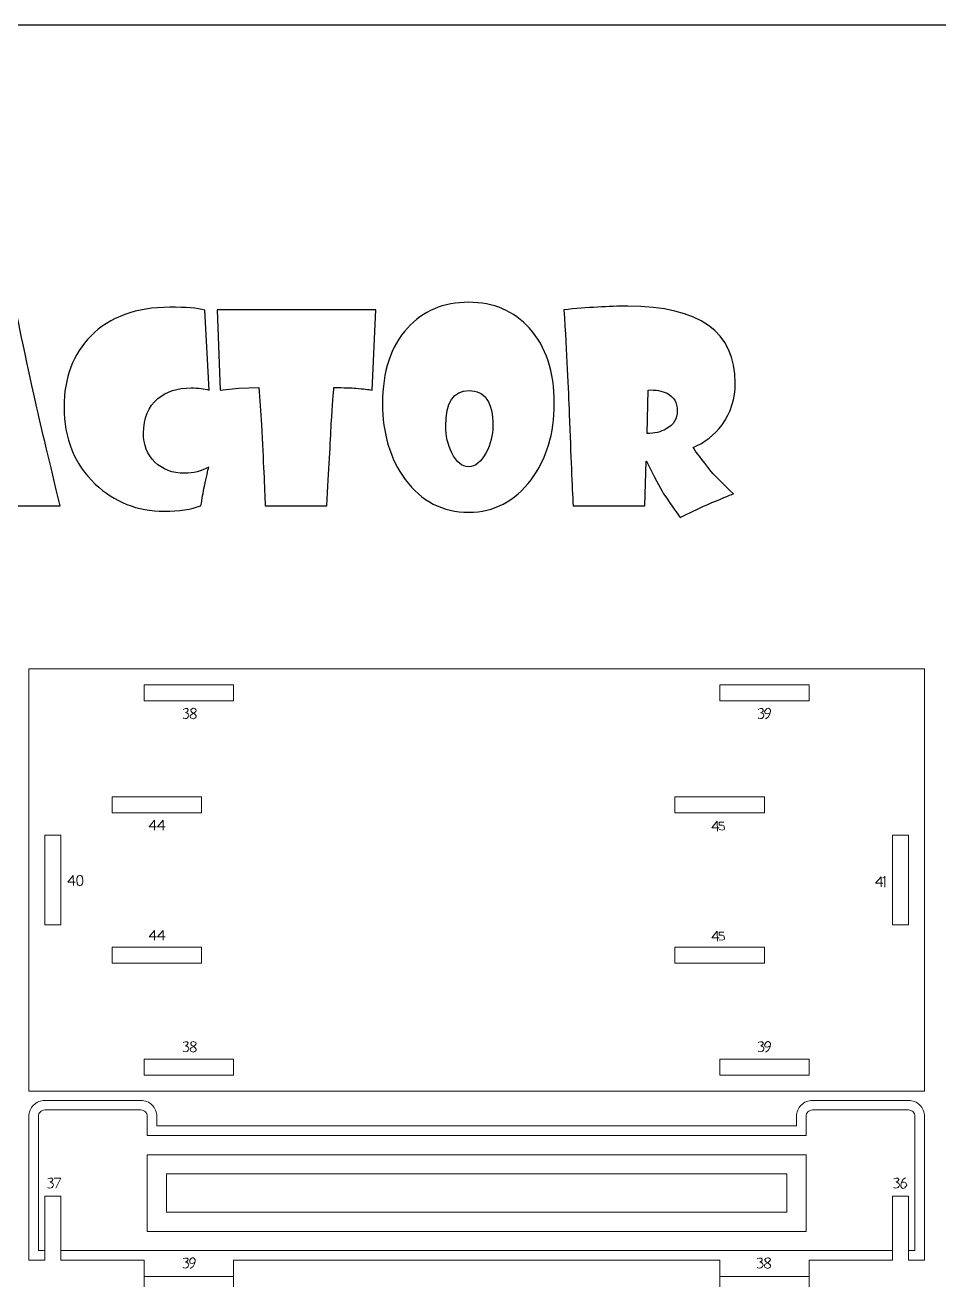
# Model space of a CAD drawing. Header units: centimetres. Extents: x -25 to 25, y -32.5 to 32.5.
# Drawn here: x -2.32 to 15, y 8.72 to 32.5 of the extents above; entities that cross this region are included whole.
import ezdxf

# ---------------------------------------------------------------- set-up
doc = ezdxf.new("R2010")
doc.units = ezdxf.units.CM
doc.header["$MEASUREMENT"] = 0
doc.layers.add('Capa 1', color=7, linetype='Continuous')

msp = doc.modelspace()

# ---------------------------------------------------------------- linework, layer by layer
at = {"layer": 'Capa 1', "color": 254}
msp.add_lwpolyline([(-25, -32.5), (25, -32.5), (25, 32.5), (-25, 32.5), (-25, -32.5)], close=True, dxfattribs=at)
at = {"layer": 'Capa 1', "color": 250}
for points, knots in [([(1.16816, 25.58272), (1.07992, 25.60993), (0.96611, 25.62395), (0.82756, 25.62395), (0.82756, 25.62395), (0.56944, 25.62395), (0.35997, 25.55633), (0.19916, 25.42108), (0.19916, 25.42108), (0.01691, 25.27016), (-0.07381, 25.05162), (-0.07381, 24.76628), (-0.07381, 24.76628), (-0.07381, 24.54445), (-0.00206, 24.36219), (0.14226, 24.21952), (0.14226, 24.21952), (0.28657, 24.07685), (0.47543, 24.00593), (0.70881, 24.00593), (0.70881, 24.00593), (0.8688, 24.00593), (1.01971, 24.04552), (1.16321, 24.12468), (1.16321, 24.12468), (1.14671, 24.05789), (1.1195, 23.93666), (1.08074, 23.75935), (1.08074, 23.75935), (1.05765, 23.64225), (1.03621, 23.51937), (1.01477, 23.39237), (1.01477, 23.39237), (0.83416, 23.3231), (0.60325, 23.28846), (0.32121, 23.28846), (0.32121, 23.28846), (-0.18926, 23.28846), (-0.62634, 23.45999), (-0.98838, 23.80306), (-0.98838, 23.80306), (-1.38175, 24.17664), (-1.57802, 24.6632), (-1.57802, 25.26274), (-1.57802, 25.26274), (-1.57802, 25.81692), (-1.40896, 26.26472), (-1.07085, 26.60697), (-1.07085, 26.60697), (-0.70964, 26.97065), (-0.21153, 27.1529), (0.4243, 27.1529), (0.4243, 27.1529), (0.73025, 27.1529), (0.95209, 27.13558), (1.08899, 27.10012), (1.08899, 27.10012), (1.08899, 27.10012), (1.16816, 25.58272), (1.16816, 25.58272)], [0, 0, 0, 0, 0.0625, 0.0625, 0.0625, 0.0625, 0.125, 0.125, 0.125, 0.125, 0.1875, 0.1875, 0.1875, 0.1875, 0.25, 0.25, 0.25, 0.25, 0.3125, 0.3125, 0.3125, 0.3125, 0.375, 0.375, 0.375, 0.375, 0.4375, 0.4375, 0.4375, 0.4375, 0.5, 0.5, 0.5, 0.5, 0.5625, 0.5625, 0.5625, 0.5625, 0.625, 0.625, 0.625, 0.625, 0.6875, 0.6875, 0.6875, 0.6875, 0.75, 0.75, 0.75, 0.75, 0.8125, 0.8125, 0.8125, 0.8125, 0.875, 0.875, 0.875, 0.875, 1, 1, 1, 1]), ([(7.71033, 25.32789), (7.71033, 24.75886), (7.56353, 24.27807), (7.27077, 23.8847), (7.27077, 23.8847), (6.96234, 23.47401), (6.56897, 23.26867), (6.08818, 23.26867), (6.08818, 23.26867), (5.59338, 23.26867), (5.19341, 23.47566), (4.88745, 23.88965), (4.88745, 23.88965), (4.59882, 24.27972), (4.4545, 24.75886), (4.4545, 25.32789), (4.4545, 25.32789), (4.4545, 25.93568), (4.61201, 26.41234), (4.92621, 26.75871), (4.92621, 26.75871), (5.22227, 27.08445), (5.60987, 27.24692), (6.08818, 27.24692), (6.08818, 27.24692), (6.55908, 27.24692), (6.94255, 27.08363), (7.23944, 26.75623), (7.23944, 26.75623), (7.55364, 26.40822), (7.71033, 25.93238), (7.71033, 25.32789)], [0, 0, 0, 0, 0.11111111, 0.11111111, 0.11111111, 0.11111111, 0.22222222, 0.22222222, 0.22222222, 0.22222222, 0.33333333, 0.33333333, 0.33333333, 0.33333333, 0.44444444, 0.44444444, 0.44444444, 0.44444444, 0.55555556, 0.55555556, 0.55555556, 0.55555556, 0.66666667, 0.66666667, 0.66666667, 0.66666667, 0.77777778, 0.77777778, 0.77777778, 0.77777778, 1, 1, 1, 1]), ([(11.13852, 25.71384), (11.13852, 25.41778), (11.05522, 25.15553), (10.88946, 24.9271), (10.88946, 24.9271), (10.74267, 24.72752), (10.55877, 24.58403), (10.33775, 24.49744), (10.33775, 24.49744), (10.38476, 24.42487), (10.50021, 24.2723), (10.68329, 24.04057), (10.68329, 24.04057), (10.77566, 23.93336), (10.91585, 23.79234), (11.10388, 23.61751), (11.10388, 23.61751), (11.02883, 23.59029), (10.86225, 23.52102), (10.60495, 23.41051), (10.60495, 23.41051), (10.42517, 23.32887), (10.25611, 23.24805), (10.09695, 23.16971), (10.09695, 23.16971), (10.04994, 23.22743), (9.94438, 23.37753), (9.78109, 23.61916), (9.78109, 23.61916), (9.70687, 23.74203), (9.59802, 23.9482), (9.4537, 24.23849), (9.4537, 24.23849), (9.4537, 24.23849), (9.44957, 24.23849), (9.44957, 24.23849), (9.44957, 24.23849), (9.44957, 24.23849), (9.42648, 23.39237), (9.42648, 23.39237), (9.42648, 23.39237), (9.42648, 23.39237), (8.06576, 23.39237), (8.06576, 23.39237), (8.06576, 23.39237), (8.04845, 23.74368), (8.02371, 24.32261), (7.99154, 25.12914), (7.99154, 25.12914), (7.9767, 25.60498), (7.94371, 26.26308), (7.89258, 27.10342), (7.89258, 27.10342), (8.33543, 27.1496), (8.74035, 27.1727), (9.10568, 27.1727), (9.10568, 27.1727), (10.46063, 27.1727), (11.13852, 26.68614), (11.13852, 25.71384)], [0, 0, 0, 0, 0.0625, 0.0625, 0.0625, 0.0625, 0.125, 0.125, 0.125, 0.125, 0.1875, 0.1875, 0.1875, 0.1875, 0.25, 0.25, 0.25, 0.25, 0.3125, 0.3125, 0.3125, 0.3125, 0.375, 0.375, 0.375, 0.375, 0.4375, 0.4375, 0.4375, 0.4375, 0.5, 0.5, 0.5, 0.5, 0.5625, 0.5625, 0.5625, 0.5625, 0.625, 0.625, 0.625, 0.625, 0.6875, 0.6875, 0.6875, 0.6875, 0.75, 0.75, 0.75, 0.75, 0.8125, 0.8125, 0.8125, 0.8125, 0.875, 0.875, 0.875, 0.875, 1, 1, 1, 1]), ([(-1.65307, 23.39237), (-1.65307, 23.39237), (-2.97833, 23.39237), (-2.97833, 23.39237), (-2.97833, 23.39237), (-2.97833, 23.39237), (-3.07976, 23.7041), (-3.07976, 23.7041), (-3.07976, 23.7041), (-3.11605, 23.69008), (-3.20594, 23.64225), (-3.35108, 23.5606), (-3.35108, 23.5606), (-3.44345, 23.50123), (-3.54653, 23.42123), (-3.65951, 23.32227), (-3.65951, 23.32227), (-3.65951, 23.32227), (-3.79641, 23.61503), (-3.79641, 23.61503), (-3.79641, 23.61503), (-3.82362, 23.67359), (-3.86321, 23.7544), (-3.91434, 23.85914), (-3.91434, 23.85914), (-3.91434, 23.85914), (-4.04134, 23.39237), (-4.04134, 23.39237), (-4.04134, 23.39237), (-4.04134, 23.39237), (-4.74561, 23.39237), (-4.74561, 23.39237), (-4.74561, 23.39237), (-4.64253, 23.78986), (-4.48337, 24.44631), (-4.26813, 25.36088), (-4.26813, 25.36088), (-4.13618, 25.97361), (-4.02567, 26.55419), (-3.93743, 27.10342), (-3.93743, 27.10342), (-3.93743, 27.10342), (-2.486, 27.10342), (-2.486, 27.10342), (-2.486, 27.10342), (-2.44064, 26.85025), (-2.31694, 26.26143), (-2.11489, 25.33696), (-2.11489, 25.33696), (-2.00356, 24.8537), (-1.84934, 24.2055), (-1.65307, 23.39237)], [0, 0, 0, 0, 0.07142857, 0.07142857, 0.07142857, 0.07142857, 0.14285714, 0.14285714, 0.14285714, 0.14285714, 0.21428571, 0.21428571, 0.21428571, 0.21428571, 0.28571429, 0.28571429, 0.28571429, 0.28571429, 0.35714286, 0.35714286, 0.35714286, 0.35714286, 0.42857143, 0.42857143, 0.42857143, 0.42857143, 0.5, 0.5, 0.5, 0.5, 0.57142857, 0.57142857, 0.57142857, 0.57142857, 0.64285714, 0.64285714, 0.64285714, 0.64285714, 0.71428571, 0.71428571, 0.71428571, 0.71428571, 0.78571429, 0.78571429, 0.78571429, 0.78571429, 0.85714286, 0.85714286, 0.85714286, 0.85714286, 1, 1, 1, 1]), ([(4.32585, 27.10342), (4.32585, 27.10342), (4.25658, 25.58437), (4.25658, 25.58437), (4.25658, 25.58437), (4.19308, 25.59344), (4.09164, 25.60581), (3.95227, 25.61983), (3.95227, 25.61983), (3.86651, 25.62477), (3.72713, 25.6289), (3.53416, 25.63385), (3.53416, 25.63385), (3.52509, 25.53901), (3.50859, 25.30975), (3.48468, 24.94524), (3.48468, 24.94524), (3.46736, 24.5931), (3.43932, 24.0752), (3.40056, 23.39237), (3.40056, 23.39237), (3.40056, 23.39237), (2.23282, 23.39237), (2.23282, 23.39237), (2.23282, 23.39237), (2.22045, 23.71729), (2.19736, 24.22859), (2.16272, 24.92627), (2.16272, 24.92627), (2.14705, 25.1679), (2.13138, 25.40376), (2.11406, 25.63385), (2.11406, 25.63385), (2.11406, 25.63385), (1.72976, 25.61983), (1.72976, 25.61983), (1.72976, 25.61983), (1.72976, 25.61983), (1.38175, 25.58437), (1.38175, 25.58437), (1.38175, 25.58437), (1.38175, 25.58437), (1.32237, 27.10342), (1.32237, 27.10342), (1.32237, 27.10342), (1.32237, 27.10342), (4.32585, 27.10342), (4.32585, 27.10342)], [0, 0, 0, 0, 0.07692308, 0.07692308, 0.07692308, 0.07692308, 0.15384615, 0.15384615, 0.15384615, 0.15384615, 0.23076923, 0.23076923, 0.23076923, 0.23076923, 0.30769231, 0.30769231, 0.30769231, 0.30769231, 0.38461538, 0.38461538, 0.38461538, 0.38461538, 0.46153846, 0.46153846, 0.46153846, 0.46153846, 0.53846154, 0.53846154, 0.53846154, 0.53846154, 0.61538462, 0.61538462, 0.61538462, 0.61538462, 0.69230769, 0.69230769, 0.69230769, 0.69230769, 0.76923077, 0.76923077, 0.76923077, 0.76923077, 0.84615385, 0.84615385, 0.84615385, 0.84615385, 1, 1, 1, 1]), ([(6.54753, 24.90318), (6.54753, 25.35098), (6.39661, 25.57447), (6.09396, 25.57447), (6.09396, 25.57447), (5.79955, 25.57447), (5.65193, 25.34933), (5.65193, 24.89823), (5.65193, 24.89823), (5.65193, 24.71763), (5.69069, 24.54939), (5.76821, 24.3927), (5.76821, 24.3927), (5.8548, 24.21705), (5.96201, 24.12963), (6.08901, 24.12963), (6.08901, 24.12963), (6.21271, 24.12963), (6.32239, 24.2187), (6.41723, 24.39765), (6.41723, 24.39765), (6.50382, 24.56011), (6.54753, 24.72917), (6.54753, 24.90318)], [0, 0, 0, 0, 0.14285714, 0.14285714, 0.14285714, 0.14285714, 0.28571429, 0.28571429, 0.28571429, 0.28571429, 0.42857143, 0.42857143, 0.42857143, 0.42857143, 0.57142857, 0.57142857, 0.57142857, 0.57142857, 0.71428571, 0.71428571, 0.71428571, 0.71428571, 1, 1, 1, 1]), ([(10.04004, 25.19264), (10.04004, 25.34603), (9.97489, 25.45572), (9.84542, 25.52169), (9.84542, 25.52169), (9.74976, 25.56952), (9.63018, 25.59096), (9.48586, 25.58437), (9.48586, 25.58437), (9.48586, 25.58437), (9.47184, 24.75804), (9.47184, 24.75804), (9.47184, 24.75804), (9.60626, 24.75804), (9.72584, 24.78773), (9.8314, 24.8471), (9.8314, 24.8471), (9.97077, 24.92462), (10.04004, 25.04008), (10.04004, 25.19264)], [0, 0, 0, 0, 0.16666667, 0.16666667, 0.16666667, 0.16666667, 0.33333333, 0.33333333, 0.33333333, 0.33333333, 0.5, 0.5, 0.5, 0.5, 0.66666667, 0.66666667, 0.66666667, 0.66666667, 1, 1, 1, 1])]:
    msp.add_open_spline(points, degree=3, knots=knots, dxfattribs=at)
at = {"layer": 'Capa 1', "color": 18, "lineweight": 9}
for points, knots in [([(14.72278, 12.29912), (14.72278, 12.29912), (-2.24433, 12.29912), (-2.24433, 12.29912), (-2.24433, 12.29912), (-2.24433, 12.29912), (-2.24433, 20.29793), (-2.24433, 20.29793), (-2.24433, 20.29793), (-2.24433, 20.29793), (14.72278, 20.29793), (14.72278, 20.29793), (14.72278, 20.29793), (14.72278, 20.29793), (14.72278, 12.29912), (14.72278, 12.29912)], [0, 0, 0, 0, 0.2, 0.2, 0.2, 0.2, 0.4, 0.4, 0.4, 0.4, 0.6, 0.6, 0.6, 0.6, 1, 1, 1, 1]), ([(-0.06284, 19.99493), (-0.06284, 19.99493), (1.63384, 19.99493), (1.63384, 19.99493), (1.63384, 19.99493), (1.63384, 19.99493), (1.63384, 19.69193), (1.63384, 19.69193), (1.63384, 19.69193), (1.63384, 19.69193), (-0.06284, 19.69193), (-0.06284, 19.69193), (-0.06284, 19.69193), (-0.06284, 19.69193), (-0.06284, 19.99493), (-0.06284, 19.99493)], [0, 0, 0, 0, 0.2, 0.2, 0.2, 0.2, 0.4, 0.4, 0.4, 0.4, 0.6, 0.6, 0.6, 0.6, 1, 1, 1, 1]), ([(10.84457, 19.99493), (10.84457, 19.99493), (12.54129, 19.99493), (12.54129, 19.99493), (12.54129, 19.99493), (12.54129, 19.99493), (12.54129, 19.69193), (12.54129, 19.69193), (12.54129, 19.69193), (12.54129, 19.69193), (10.84457, 19.69193), (10.84457, 19.69193), (10.84457, 19.69193), (10.84457, 19.69193), (10.84457, 19.99493), (10.84457, 19.99493)], [0, 0, 0, 0, 0.2, 0.2, 0.2, 0.2, 0.4, 0.4, 0.4, 0.4, 0.6, 0.6, 0.6, 0.6, 1, 1, 1, 1]), ([(-0.66885, 17.87392), (-0.66885, 17.87392), (1.02788, 17.87392), (1.02788, 17.87392), (1.02788, 17.87392), (1.02788, 17.87392), (1.02788, 17.57096), (1.02788, 17.57096), (1.02788, 17.57096), (1.02788, 17.57096), (-0.66885, 17.57096), (-0.66885, 17.57096), (-0.66885, 17.57096), (-0.66885, 17.57096), (-0.66885, 17.87392), (-0.66885, 17.87392)], [0, 0, 0, 0, 0.2, 0.2, 0.2, 0.2, 0.4, 0.4, 0.4, 0.4, 0.6, 0.6, 0.6, 0.6, 1, 1, 1, 1]), ([(9.99621, 17.87392), (9.99621, 17.87392), (11.69293, 17.87392), (11.69293, 17.87392), (11.69293, 17.87392), (11.69293, 17.87392), (11.69293, 17.57096), (11.69293, 17.57096), (11.69293, 17.57096), (11.69293, 17.57096), (9.99621, 17.57096), (9.99621, 17.57096), (9.99621, 17.57096), (9.99621, 17.57096), (9.99621, 17.87392), (9.99621, 17.87392)], [0, 0, 0, 0, 0.2, 0.2, 0.2, 0.2, 0.4, 0.4, 0.4, 0.4, 0.6, 0.6, 0.6, 0.6, 1, 1, 1, 1]), ([(-1.94137, 17.14688), (-1.94137, 17.14688), (-1.94137, 15.45016), (-1.94137, 15.45016), (-1.94137, 15.45016), (-1.94137, 15.45016), (-1.63837, 15.45016), (-1.63837, 15.45016), (-1.63837, 15.45016), (-1.63837, 15.45016), (-1.63837, 17.14688), (-1.63837, 17.14688), (-1.63837, 17.14688), (-1.63837, 17.14688), (-1.94137, 17.14688), (-1.94137, 17.14688)], [0, 0, 0, 0, 0.2, 0.2, 0.2, 0.2, 0.4, 0.4, 0.4, 0.4, 0.6, 0.6, 0.6, 0.6, 1, 1, 1, 1]), ([(14.41977, 17.14688), (14.41977, 17.14688), (14.41977, 15.45016), (14.41977, 15.45016), (14.41977, 15.45016), (14.41977, 15.45016), (14.11677, 15.45016), (14.11677, 15.45016), (14.11677, 15.45016), (14.11677, 15.45016), (14.11677, 17.14688), (14.11677, 17.14688), (14.11677, 17.14688), (14.11677, 17.14688), (14.41977, 17.14688), (14.41977, 17.14688)], [0, 0, 0, 0, 0.2, 0.2, 0.2, 0.2, 0.4, 0.4, 0.4, 0.4, 0.6, 0.6, 0.6, 0.6, 1, 1, 1, 1]), ([(-0.66885, 15.02674), (-0.66885, 15.02674), (1.02788, 15.02674), (1.02788, 15.02674), (1.02788, 15.02674), (1.02788, 15.02674), (1.02788, 14.72378), (1.02788, 14.72378), (1.02788, 14.72378), (1.02788, 14.72378), (-0.66885, 14.72378), (-0.66885, 14.72378), (-0.66885, 14.72378), (-0.66885, 14.72378), (-0.66885, 15.02674), (-0.66885, 15.02674)], [0, 0, 0, 0, 0.2, 0.2, 0.2, 0.2, 0.4, 0.4, 0.4, 0.4, 0.6, 0.6, 0.6, 0.6, 1, 1, 1, 1]), ([(9.99621, 15.02674), (9.99621, 15.02674), (11.69293, 15.02674), (11.69293, 15.02674), (11.69293, 15.02674), (11.69293, 15.02674), (11.69293, 14.72378), (11.69293, 14.72378), (11.69293, 14.72378), (11.69293, 14.72378), (9.99621, 14.72378), (9.99621, 14.72378), (9.99621, 14.72378), (9.99621, 14.72378), (9.99621, 15.02674), (9.99621, 15.02674)], [0, 0, 0, 0, 0.2, 0.2, 0.2, 0.2, 0.4, 0.4, 0.4, 0.4, 0.6, 0.6, 0.6, 0.6, 1, 1, 1, 1]), ([(1.63384, 12.60212), (1.63384, 12.60212), (-0.06284, 12.60212), (-0.06284, 12.60212), (-0.06284, 12.60212), (-0.06284, 12.60212), (-0.06284, 12.90512), (-0.06284, 12.90512), (-0.06284, 12.90512), (-0.06284, 12.90512), (1.63384, 12.90512), (1.63384, 12.90512), (1.63384, 12.90512), (1.63384, 12.90512), (1.63384, 12.60212), (1.63384, 12.60212)], [0, 0, 0, 0, 0.2, 0.2, 0.2, 0.2, 0.4, 0.4, 0.4, 0.4, 0.6, 0.6, 0.6, 0.6, 1, 1, 1, 1]), ([(12.54129, 12.90512), (12.54129, 12.90512), (10.84457, 12.90512), (10.84457, 12.90512), (10.84457, 12.90512), (10.84457, 12.90512), (10.84457, 12.60212), (10.84457, 12.60212), (10.84457, 12.60212), (10.84457, 12.60212), (12.54129, 12.60212), (12.54129, 12.60212), (12.54129, 12.60212), (12.54129, 12.60212), (12.54129, 12.90512), (12.54129, 12.90512)], [0, 0, 0, 0, 0.2, 0.2, 0.2, 0.2, 0.4, 0.4, 0.4, 0.4, 0.6, 0.6, 0.6, 0.6, 1, 1, 1, 1]), ([(-0.06284, 8.7859), (-0.06284, 8.7859), (-0.06284, 9.09195), (-0.06284, 9.09195), (-0.06284, 9.09195), (-0.06284, 9.09195), (-1.63837, 9.09195), (-1.63837, 9.09195), (-1.63837, 9.09195), (-1.63837, 9.09195), (-1.63837, 10.30387), (-1.63837, 10.30387), (-1.63837, 10.30387), (-1.63837, 10.30387), (-1.94137, 10.30387), (-1.94137, 10.30387), (-1.94137, 10.30387), (-1.94137, 10.30387), (-1.94137, 9.09195), (-1.94137, 9.09195), (-1.94137, 9.09195), (-1.94137, 9.09195), (-2.24433, 9.09195), (-2.24433, 9.09195), (-2.24433, 9.09195), (-2.24433, 9.09195), (-2.24433, 11.8188), (-2.24433, 11.8188), (-2.24433, 11.8188), (-2.24441, 11.89909), (-2.21254, 11.97615), (-2.1558, 12.03298), (-2.1558, 12.03298), (-2.09906, 12.0898), (-2.02166, 12.12171), (-1.94137, 12.1218), (-1.94137, 12.1218), (-1.94137, 12.1218), (-0.12344, 12.1218), (-0.12344, 12.1218), (-0.12344, 12.1218), (-0.04315, 12.12184), (0.03387, 12.08997), (0.09069, 12.03323), (0.09069, 12.03323), (0.14752, 11.97649), (0.17947, 11.89909), (0.17952, 11.8188), (0.17952, 11.8188), (0.17952, 11.8188), (0.17952, 11.637), (0.17952, 11.637), (0.17952, 11.637), (0.17952, 11.637), (12.29889, 11.637), (12.29889, 11.637), (12.29889, 11.637), (12.29889, 11.637), (12.29889, 11.8188), (12.29889, 11.8188), (12.29889, 11.8188), (12.29885, 11.89909), (12.33068, 11.97615), (12.38746, 12.03298), (12.38746, 12.03298), (12.4442, 12.0898), (12.52156, 12.12171), (12.60185, 12.1218), (12.60185, 12.1218), (12.60185, 12.1218), (14.41977, 12.1218), (14.41977, 12.1218), (14.41977, 12.1218), (14.50007, 12.12184), (14.57713, 12.08997), (14.63395, 12.03323), (14.63395, 12.03323), (14.69078, 11.97649), (14.72269, 11.89909), (14.72278, 11.8188), (14.72278, 11.8188), (14.72278, 11.8188), (14.72278, 9.09195), (14.72278, 9.09195), (14.72278, 9.09195), (14.72278, 9.09195), (14.41977, 9.09195), (14.41977, 9.09195), (14.41977, 9.09195), (14.41977, 9.09195), (14.41977, 10.30387), (14.41977, 10.30387), (14.41977, 10.30387), (14.41977, 10.30387), (14.11677, 10.30387), (14.11677, 10.30387), (14.11677, 10.30387), (14.11677, 10.30387), (14.11677, 9.09195), (14.11677, 9.09195), (14.11677, 9.09195), (14.11677, 9.09195), (12.54129, 9.09195), (12.54129, 9.09195), (12.54129, 9.09195), (12.54129, 9.09195), (12.54129, 8.7859), (12.54129, 8.7859)], [0, 0, 0, 0, 0.03571429, 0.03571429, 0.03571429, 0.03571429, 0.07142857, 0.07142857, 0.07142857, 0.07142857, 0.10714286, 0.10714286, 0.10714286, 0.10714286, 0.14285714, 0.14285714, 0.14285714, 0.14285714, 0.17857143, 0.17857143, 0.17857143, 0.17857143, 0.21428571, 0.21428571, 0.21428571, 0.21428571, 0.25, 0.25, 0.25, 0.25, 0.28571429, 0.28571429, 0.28571429, 0.28571429, 0.32142857, 0.32142857, 0.32142857, 0.32142857, 0.35714286, 0.35714286, 0.35714286, 0.35714286, 0.39285714, 0.39285714, 0.39285714, 0.39285714, 0.42857143, 0.42857143, 0.42857143, 0.42857143, 0.46428571, 0.46428571, 0.46428571, 0.46428571, 0.5, 0.5, 0.5, 0.5, 0.53571429, 0.53571429, 0.53571429, 0.53571429, 0.57142857, 0.57142857, 0.57142857, 0.57142857, 0.60714286, 0.60714286, 0.60714286, 0.60714286, 0.64285714, 0.64285714, 0.64285714, 0.64285714, 0.67857143, 0.67857143, 0.67857143, 0.67857143, 0.71428571, 0.71428571, 0.71428571, 0.71428571, 0.75, 0.75, 0.75, 0.75, 0.78571429, 0.78571429, 0.78571429, 0.78571429, 0.82142857, 0.82142857, 0.82142857, 0.82142857, 0.85714286, 0.85714286, 0.85714286, 0.85714286, 0.89285714, 0.89285714, 0.89285714, 0.89285714, 0.92857143, 0.92857143, 0.92857143, 0.92857143, 1, 1, 1, 1]), ([(10.84457, 8.7859), (10.84457, 8.7859), (10.84457, 9.09195), (10.84457, 9.09195), (10.84457, 9.09195), (10.84457, 9.09195), (1.63384, 9.09195), (1.63384, 9.09195), (1.63384, 9.09195), (1.63384, 9.09195), (1.63384, 8.7859), (1.63384, 8.7859)], [0, 0, 0, 0, 0.25, 0.25, 0.25, 0.25, 0.5, 0.5, 0.5, 0.5, 1, 1, 1, 1]), ([(10.84457, 8.47988), (10.84457, 8.47988), (10.84457, 8.7859), (10.84457, 8.7859), (10.84457, 8.7859), (10.84457, 8.7859), (12.54125, 8.7859), (12.54125, 8.7859), (12.54125, 8.7859), (12.54125, 8.7859), (12.54125, 8.47988), (12.54125, 8.47988), (12.54125, 8.47988), (12.54125, 8.47988), (14.11678, 8.47988), (14.11678, 8.47988), (14.11678, 8.47988), (14.11678, 8.47988), (14.11678, 7.26792), (14.11678, 7.26792), (14.11678, 7.26792), (14.11678, 7.26792), (14.41978, 7.26792), (14.41978, 7.26792), (14.41978, 7.26792), (14.41978, 7.26792), (14.41978, 8.47988), (14.41978, 8.47988), (14.41978, 8.47988), (14.41978, 8.47988), (14.72274, 8.47988), (14.72274, 8.47988), (14.72274, 8.47988), (14.72274, 8.47988), (14.72274, 5.753), (14.72274, 5.753), (14.72274, 5.753), (14.72282, 5.67271), (14.69095, 5.59568), (14.63421, 5.53886), (14.63421, 5.53886), (14.57747, 5.48204), (14.50007, 5.45008), (14.41978, 5.45004), (14.41978, 5.45004), (14.41978, 5.45004), (12.60185, 5.45004), (12.60185, 5.45004), (12.60185, 5.45004), (12.52156, 5.45), (12.44454, 5.48182), (12.38772, 5.53856), (12.38772, 5.53856), (12.33089, 5.59534), (12.29894, 5.67271), (12.29889, 5.753), (12.29889, 5.753), (12.29889, 5.753), (12.29889, 5.9348), (12.29889, 5.9348), (12.29889, 5.9348), (12.29889, 5.9348), (0.17952, 5.9348), (0.17952, 5.9348), (0.17952, 5.9348), (0.17952, 5.9348), (0.17952, 5.753), (0.17952, 5.753), (0.17952, 5.753), (0.17956, 5.67271), (0.14773, 5.59568), (0.09095, 5.53886), (0.09095, 5.53886), (0.03421, 5.48204), (-0.04315, 5.45008), (-0.12344, 5.45004), (-0.12344, 5.45004), (-0.12344, 5.45004), (-1.94136, 5.45004), (-1.94136, 5.45004), (-1.94136, 5.45004), (-2.02166, 5.45), (-2.09872, 5.48182), (-2.15554, 5.53856), (-2.15554, 5.53856), (-2.21237, 5.59534), (-2.24428, 5.67271), (-2.24437, 5.753), (-2.24437, 5.753), (-2.24437, 5.753), (-2.24437, 8.47988), (-2.24437, 8.47988), (-2.24437, 8.47988), (-2.24437, 8.47988), (-1.94136, 8.47988), (-1.94136, 8.47988), (-1.94136, 8.47988), (-1.94136, 8.47988), (-1.94136, 7.26792), (-1.94136, 7.26792), (-1.94136, 7.26792), (-1.94136, 7.26792), (-1.63836, 7.26792), (-1.63836, 7.26792), (-1.63836, 7.26792), (-1.63836, 7.26792), (-1.63836, 8.47988), (-1.63836, 8.47988), (-1.63836, 8.47988), (-1.63836, 8.47988), (-0.06288, 8.47988), (-0.06288, 8.47988), (-0.06288, 8.47988), (-0.06288, 8.47988), (-0.06288, 8.7859), (-0.06288, 8.7859), (-0.06288, 8.7859), (-0.06288, 8.7859), (1.63384, 8.7859), (1.63384, 8.7859), (1.63384, 8.7859), (1.63384, 8.7859), (1.63384, 8.47988), (1.63384, 8.47988), (1.63384, 8.47988), (1.63384, 8.47988), (10.84457, 8.47988), (10.84457, 8.47988)], [0, 0, 0, 0, 0.03030303, 0.03030303, 0.03030303, 0.03030303, 0.06060606, 0.06060606, 0.06060606, 0.06060606, 0.09090909, 0.09090909, 0.09090909, 0.09090909, 0.12121212, 0.12121212, 0.12121212, 0.12121212, 0.15151515, 0.15151515, 0.15151515, 0.15151515, 0.18181818, 0.18181818, 0.18181818, 0.18181818, 0.21212121, 0.21212121, 0.21212121, 0.21212121, 0.24242424, 0.24242424, 0.24242424, 0.24242424, 0.27272727, 0.27272727, 0.27272727, 0.27272727, 0.3030303, 0.3030303, 0.3030303, 0.3030303, 0.33333333, 0.33333333, 0.33333333, 0.33333333, 0.36363636, 0.36363636, 0.36363636, 0.36363636, 0.39393939, 0.39393939, 0.39393939, 0.39393939, 0.42424242, 0.42424242, 0.42424242, 0.42424242, 0.45454545, 0.45454545, 0.45454545, 0.45454545, 0.48484848, 0.48484848, 0.48484848, 0.48484848, 0.51515152, 0.51515152, 0.51515152, 0.51515152, 0.54545455, 0.54545455, 0.54545455, 0.54545455, 0.57575758, 0.57575758, 0.57575758, 0.57575758, 0.60606061, 0.60606061, 0.60606061, 0.60606061, 0.63636364, 0.63636364, 0.63636364, 0.63636364, 0.66666667, 0.66666667, 0.66666667, 0.66666667, 0.6969697, 0.6969697, 0.6969697, 0.6969697, 0.72727273, 0.72727273, 0.72727273, 0.72727273, 0.75757576, 0.75757576, 0.75757576, 0.75757576, 0.78787879, 0.78787879, 0.78787879, 0.78787879, 0.81818182, 0.81818182, 0.81818182, 0.81818182, 0.84848485, 0.84848485, 0.84848485, 0.84848485, 0.87878788, 0.87878788, 0.87878788, 0.87878788, 0.90909091, 0.90909091, 0.90909091, 0.90909091, 0.93939394, 0.93939394, 0.93939394, 0.93939394, 1, 1, 1, 1])]:
    msp.add_open_spline(points, degree=3, knots=knots, dxfattribs=at)
at = {"layer": 'Capa 1', "color": 22, "lineweight": 5}
for points, knots in [([(0.67547, 19.37443), (0.67547, 19.37443), (0.6827, 19.35595), (0.71875, 19.35715), (0.71875, 19.35715), (0.73746, 19.35777), (0.75086, 19.36446), (0.76058, 19.37211), (0.76058, 19.37211), (0.78428, 19.39081), (0.7855, 19.41985), (0.7855, 19.41985), (0.7855, 19.41985), (0.78428, 19.46156), (0.72306, 19.4696), (0.72306, 19.4696), (0.72306, 19.4696), (0.78302, 19.49189), (0.77065, 19.52402), (0.77065, 19.52402), (0.77065, 19.52402), (0.76201, 19.57345), (0.67547, 19.53146), (0.67547, 19.53146)], [0, 0, 0, 0, 0.14285714, 0.14285714, 0.14285714, 0.14285714, 0.28571429, 0.28571429, 0.28571429, 0.28571429, 0.42857143, 0.42857143, 0.42857143, 0.42857143, 0.57142857, 0.57142857, 0.57142857, 0.57142857, 0.71428571, 0.71428571, 0.71428571, 0.71428571, 1, 1, 1, 1]), ([(0.87167, 19.45984), (0.87167, 19.45984), (0.75986, 19.51355), (0.86693, 19.55402), (0.86693, 19.55402), (0.86693, 19.55402), (1.02363, 19.53284), (0.82762, 19.43017), (0.82762, 19.43017), (0.82762, 19.43017), (0.76396, 19.3748), (0.86727, 19.35116), (0.86727, 19.35116), (0.86727, 19.35116), (1.00068, 19.38246), (0.87167, 19.45984)], [0, 0, 0, 0, 0.2, 0.2, 0.2, 0.2, 0.4, 0.4, 0.4, 0.4, 0.6, 0.6, 0.6, 0.6, 1, 1, 1, 1]), ([(11.5719, 19.37443), (11.5719, 19.37443), (11.57913, 19.35595), (11.61518, 19.35715), (11.61518, 19.35715), (11.63389, 19.35777), (11.64729, 19.36446), (11.65701, 19.37211), (11.65701, 19.37211), (11.68071, 19.39081), (11.68193, 19.41985), (11.68193, 19.41985), (11.68193, 19.41985), (11.68071, 19.46156), (11.61949, 19.4696), (11.61949, 19.4696), (11.61949, 19.4696), (11.67945, 19.49189), (11.66708, 19.52402), (11.66708, 19.52402), (11.66708, 19.52402), (11.65844, 19.57345), (11.5719, 19.53146), (11.5719, 19.53146)], [0, 0, 0, 0, 0.14285714, 0.14285714, 0.14285714, 0.14285714, 0.28571429, 0.28571429, 0.28571429, 0.28571429, 0.42857143, 0.42857143, 0.42857143, 0.42857143, 0.57142857, 0.57142857, 0.57142857, 0.57142857, 0.71428571, 0.71428571, 0.71428571, 0.71428571, 1, 1, 1, 1]), ([(11.79938, 19.46849), (11.79938, 19.46849), (11.68471, 19.4037), (11.69293, 19.49216), (11.69293, 19.49216), (11.69293, 19.49216), (11.75261, 19.61179), (11.80426, 19.51408), (11.80426, 19.51408), (11.80426, 19.51408), (11.80379, 19.36895), (11.70919, 19.3527)], [0, 0, 0, 0, 0.25, 0.25, 0.25, 0.25, 0.5, 0.5, 0.5, 0.5, 1, 1, 1, 1]), ([(0.17141, 17.30657), (0.17141, 17.30657), (0.03175, 17.30657), (0.03175, 17.30657), (0.03175, 17.30657), (0.03175, 17.30657), (0.1368, 17.43018), (0.1368, 17.43018), (0.1368, 17.43018), (0.1368, 17.43018), (0.13801, 17.24227), (0.13801, 17.24227)], [0, 0, 0, 0, 0.25, 0.25, 0.25, 0.25, 0.5, 0.5, 0.5, 0.5, 1, 1, 1, 1]), ([(0.33487, 17.30657), (0.33487, 17.30657), (0.19521, 17.30657), (0.19521, 17.30657), (0.19521, 17.30657), (0.19521, 17.30657), (0.30026, 17.43018), (0.30026, 17.43018), (0.30026, 17.43018), (0.30026, 17.43018), (0.30147, 17.24227), (0.30147, 17.24227)], [0, 0, 0, 0, 0.25, 0.25, 0.25, 0.25, 0.5, 0.5, 0.5, 0.5, 1, 1, 1, 1]), ([(10.83246, 17.29013), (10.83246, 17.29013), (10.6928, 17.29013), (10.6928, 17.29013), (10.6928, 17.29013), (10.6928, 17.29013), (10.79785, 17.41374), (10.79785, 17.41374), (10.79785, 17.41374), (10.79785, 17.41374), (10.79906, 17.22583), (10.79906, 17.22583)], [0, 0, 0, 0, 0.25, 0.25, 0.25, 0.25, 0.5, 0.5, 0.5, 0.5, 1, 1, 1, 1]), ([(10.92378, 17.39399), (10.92378, 17.39399), (10.83231, 17.39454), (10.83231, 17.39454), (10.83231, 17.39454), (10.83231, 17.39454), (10.8356, 17.33816), (10.8356, 17.33816)], [0, 0, 0, 0, 0.33333333, 0.33333333, 0.33333333, 0.33333333, 1, 1, 1, 1]), ([(10.8356, 17.33816), (10.8356, 17.33816), (10.94069, 17.36222), (10.93451, 17.28099), (10.93451, 17.28099), (10.93451, 17.28099), (10.94562, 17.2253), (10.8356, 17.25251)], [0, 0, 0, 0, 0.33333333, 0.33333333, 0.33333333, 0.33333333, 1, 1, 1, 1]), ([(-1.36864, 16.25919), (-1.36864, 16.25919), (-1.5083, 16.25919), (-1.5083, 16.25919), (-1.5083, 16.25919), (-1.5083, 16.25919), (-1.40325, 16.3828), (-1.40325, 16.3828), (-1.40325, 16.3828), (-1.40325, 16.3828), (-1.40204, 16.19489), (-1.40204, 16.19489)], [0, 0, 0, 0, 0.25, 0.25, 0.25, 0.25, 0.5, 0.5, 0.5, 0.5, 1, 1, 1, 1]), ([(-1.28359, 16.19097), (-1.28359, 16.19097), (-1.34321, 16.18328), (-1.3372, 16.30018), (-1.3372, 16.30018), (-1.3372, 16.30018), (-1.3372, 16.38924), (-1.27627, 16.38694)], [0, 0, 0, 0, 0.33333333, 0.33333333, 0.33333333, 0.33333333, 1, 1, 1, 1]), ([(-1.27627, 16.38675), (-1.27627, 16.38675), (-1.2166, 16.3944), (-1.22259, 16.27756), (-1.22259, 16.27756), (-1.22259, 16.27756), (-1.22263, 16.18851), (-1.28359, 16.19075)], [0, 0, 0, 0, 0.33333333, 0.33333333, 0.33333333, 0.33333333, 1, 1, 1, 1]), ([(13.93643, 16.23525), (13.93643, 16.23525), (13.79677, 16.23525), (13.79677, 16.23525), (13.79677, 16.23525), (13.79677, 16.23525), (13.90182, 16.35886), (13.90182, 16.35886), (13.90182, 16.35886), (13.90182, 16.35886), (13.90303, 16.17095), (13.90303, 16.17095)], [0, 0, 0, 0, 0.25, 0.25, 0.25, 0.25, 0.5, 0.5, 0.5, 0.5, 1, 1, 1, 1]), ([(0.17141, 15.2199), (0.17141, 15.2199), (0.03175, 15.2199), (0.03175, 15.2199), (0.03175, 15.2199), (0.03175, 15.2199), (0.1368, 15.34351), (0.1368, 15.34351), (0.1368, 15.34351), (0.1368, 15.34351), (0.13801, 15.1556), (0.13801, 15.1556)], [0, 0, 0, 0, 0.25, 0.25, 0.25, 0.25, 0.5, 0.5, 0.5, 0.5, 1, 1, 1, 1]), ([(0.33487, 15.2199), (0.33487, 15.2199), (0.19521, 15.2199), (0.19521, 15.2199), (0.19521, 15.2199), (0.19521, 15.2199), (0.30026, 15.34351), (0.30026, 15.34351), (0.30026, 15.34351), (0.30026, 15.34351), (0.30147, 15.1556), (0.30147, 15.1556)], [0, 0, 0, 0, 0.25, 0.25, 0.25, 0.25, 0.5, 0.5, 0.5, 0.5, 1, 1, 1, 1]), ([(10.83246, 15.20346), (10.83246, 15.20346), (10.6928, 15.20346), (10.6928, 15.20346), (10.6928, 15.20346), (10.6928, 15.20346), (10.79785, 15.32707), (10.79785, 15.32707), (10.79785, 15.32707), (10.79785, 15.32707), (10.79906, 15.13916), (10.79906, 15.13916)], [0, 0, 0, 0, 0.25, 0.25, 0.25, 0.25, 0.5, 0.5, 0.5, 0.5, 1, 1, 1, 1]), ([(10.92378, 15.30732), (10.92378, 15.30732), (10.83231, 15.30787), (10.83231, 15.30787), (10.83231, 15.30787), (10.83231, 15.30787), (10.8356, 15.25149), (10.8356, 15.25149)], [0, 0, 0, 0, 0.33333333, 0.33333333, 0.33333333, 0.33333333, 1, 1, 1, 1]), ([(10.8356, 15.25149), (10.8356, 15.25149), (10.94069, 15.27555), (10.93451, 15.19432), (10.93451, 15.19432), (10.93451, 15.19432), (10.94562, 15.13863), (10.8356, 15.16584)], [0, 0, 0, 0, 0.33333333, 0.33333333, 0.33333333, 0.33333333, 1, 1, 1, 1]), ([(0.67547, 13.0597), (0.67547, 13.0597), (0.6827, 13.04122), (0.71875, 13.04242), (0.71875, 13.04242), (0.73746, 13.04304), (0.75086, 13.04973), (0.76058, 13.05738), (0.76058, 13.05738), (0.78428, 13.07608), (0.7855, 13.10512), (0.7855, 13.10512), (0.7855, 13.10512), (0.78428, 13.14683), (0.72306, 13.15487), (0.72306, 13.15487), (0.72306, 13.15487), (0.78302, 13.17716), (0.77065, 13.20929), (0.77065, 13.20929), (0.77065, 13.20929), (0.76201, 13.25872), (0.67547, 13.21673), (0.67547, 13.21673)], [0, 0, 0, 0, 0.14285714, 0.14285714, 0.14285714, 0.14285714, 0.28571429, 0.28571429, 0.28571429, 0.28571429, 0.42857143, 0.42857143, 0.42857143, 0.42857143, 0.57142857, 0.57142857, 0.57142857, 0.57142857, 0.71428571, 0.71428571, 0.71428571, 0.71428571, 1, 1, 1, 1]), ([(0.87167, 13.14511), (0.87167, 13.14511), (0.75986, 13.19882), (0.86693, 13.23929), (0.86693, 13.23929), (0.86693, 13.23929), (1.02363, 13.21811), (0.82762, 13.11544), (0.82762, 13.11544), (0.82762, 13.11544), (0.76396, 13.06007), (0.86727, 13.03643), (0.86727, 13.03643), (0.86727, 13.03643), (1.00068, 13.06773), (0.87167, 13.14511)], [0, 0, 0, 0, 0.2, 0.2, 0.2, 0.2, 0.4, 0.4, 0.4, 0.4, 0.6, 0.6, 0.6, 0.6, 1, 1, 1, 1]), ([(11.5719, 13.0597), (11.5719, 13.0597), (11.57913, 13.04122), (11.61518, 13.04242), (11.61518, 13.04242), (11.63389, 13.04304), (11.64729, 13.04973), (11.65701, 13.05738), (11.65701, 13.05738), (11.68071, 13.07608), (11.68193, 13.10512), (11.68193, 13.10512), (11.68193, 13.10512), (11.68071, 13.14683), (11.61949, 13.15487), (11.61949, 13.15487), (11.61949, 13.15487), (11.67945, 13.17716), (11.66708, 13.20929), (11.66708, 13.20929), (11.66708, 13.20929), (11.65844, 13.25872), (11.5719, 13.21673), (11.5719, 13.21673)], [0, 0, 0, 0, 0.14285714, 0.14285714, 0.14285714, 0.14285714, 0.28571429, 0.28571429, 0.28571429, 0.28571429, 0.42857143, 0.42857143, 0.42857143, 0.42857143, 0.57142857, 0.57142857, 0.57142857, 0.57142857, 0.71428571, 0.71428571, 0.71428571, 0.71428571, 1, 1, 1, 1]), ([(11.79938, 13.15376), (11.79938, 13.15376), (11.68471, 13.08897), (11.69293, 13.17743), (11.69293, 13.17743), (11.69293, 13.17743), (11.75261, 13.29706), (11.80426, 13.19935), (11.80426, 13.19935), (11.80426, 13.19935), (11.80379, 13.05422), (11.70919, 13.03797)], [0, 0, 0, 0, 0.25, 0.25, 0.25, 0.25, 0.5, 0.5, 0.5, 0.5, 1, 1, 1, 1]), ([(-1.88775, 10.47569), (-1.88775, 10.47569), (-1.88052, 10.45721), (-1.84447, 10.45841), (-1.84447, 10.45841), (-1.82576, 10.45903), (-1.81236, 10.46572), (-1.80264, 10.47337), (-1.80264, 10.47337), (-1.77894, 10.49207), (-1.77772, 10.52111), (-1.77772, 10.52111), (-1.77772, 10.52111), (-1.77894, 10.56282), (-1.84016, 10.57086), (-1.84016, 10.57086), (-1.84016, 10.57086), (-1.7802, 10.59315), (-1.79257, 10.62528), (-1.79257, 10.62528), (-1.79257, 10.62528), (-1.80121, 10.67471), (-1.88775, 10.63272), (-1.88775, 10.63272)], [0, 0, 0, 0, 0.14285714, 0.14285714, 0.14285714, 0.14285714, 0.28571429, 0.28571429, 0.28571429, 0.28571429, 0.42857143, 0.42857143, 0.42857143, 0.42857143, 0.57142857, 0.57142857, 0.57142857, 0.57142857, 0.71428571, 0.71428571, 0.71428571, 0.71428571, 1, 1, 1, 1]), ([(-1.76395, 10.64864), (-1.76395, 10.64864), (-1.63869, 10.64864), (-1.63869, 10.64864), (-1.63869, 10.64864), (-1.63869, 10.64864), (-1.73591, 10.45906), (-1.73591, 10.45906)], [0, 0, 0, 0, 0.33333333, 0.33333333, 0.33333333, 0.33333333, 1, 1, 1, 1]), ([(14.13965, 10.4757), (14.13965, 10.4757), (14.14688, 10.45722), (14.18293, 10.45842), (14.18293, 10.45842), (14.20164, 10.45904), (14.21504, 10.46573), (14.22476, 10.47338), (14.22476, 10.47338), (14.24846, 10.49208), (14.24968, 10.52112), (14.24968, 10.52112), (14.24968, 10.52112), (14.24846, 10.56283), (14.18724, 10.57087), (14.18724, 10.57087), (14.18724, 10.57087), (14.2472, 10.59316), (14.23483, 10.62529), (14.23483, 10.62529), (14.23483, 10.62529), (14.22619, 10.67472), (14.13965, 10.63273), (14.13965, 10.63273)], [0, 0, 0, 0, 0.14285714, 0.14285714, 0.14285714, 0.14285714, 0.28571429, 0.28571429, 0.28571429, 0.28571429, 0.42857143, 0.42857143, 0.42857143, 0.42857143, 0.57142857, 0.57142857, 0.57142857, 0.57142857, 0.71428571, 0.71428571, 0.71428571, 0.71428571, 1, 1, 1, 1]), ([(14.28691, 10.56398), (14.28691, 10.56398), (14.39075, 10.60453), (14.3858, 10.51587), (14.3858, 10.51587), (14.3858, 10.51587), (14.33061, 10.3941), (14.27535, 10.48979), (14.27535, 10.48979), (14.27535, 10.48979), (14.27041, 10.63486), (14.36432, 10.65462)], [0, 0, 0, 0, 0.25, 0.25, 0.25, 0.25, 0.5, 0.5, 0.5, 0.5, 1, 1, 1, 1]), ([(0.67547, 8.96048), (0.67547, 8.96048), (0.6827, 8.942), (0.71875, 8.9432), (0.71875, 8.9432), (0.73746, 8.94382), (0.75086, 8.95051), (0.76058, 8.95816), (0.76058, 8.95816), (0.78428, 8.97686), (0.7855, 9.0059), (0.7855, 9.0059), (0.7855, 9.0059), (0.78428, 9.04761), (0.72306, 9.05565), (0.72306, 9.05565), (0.72306, 9.05565), (0.78302, 9.07794), (0.77065, 9.11007), (0.77065, 9.11007), (0.77065, 9.11007), (0.76201, 9.1595), (0.67547, 9.11751), (0.67547, 9.11751)], [0, 0, 0, 0, 0.14285714, 0.14285714, 0.14285714, 0.14285714, 0.28571429, 0.28571429, 0.28571429, 0.28571429, 0.42857143, 0.42857143, 0.42857143, 0.42857143, 0.57142857, 0.57142857, 0.57142857, 0.57142857, 0.71428571, 0.71428571, 0.71428571, 0.71428571, 1, 1, 1, 1]), ([(0.90295, 9.05454), (0.90295, 9.05454), (0.78828, 8.98975), (0.7965, 9.07821), (0.7965, 9.07821), (0.7965, 9.07821), (0.85618, 9.19784), (0.90783, 9.10013), (0.90783, 9.10013), (0.90783, 9.10013), (0.90736, 8.955), (0.81276, 8.93875)], [0, 0, 0, 0, 0.25, 0.25, 0.25, 0.25, 0.5, 0.5, 0.5, 0.5, 1, 1, 1, 1]), ([(11.55426, 8.96048), (11.55426, 8.96048), (11.56149, 8.942), (11.59754, 8.9432), (11.59754, 8.9432), (11.61625, 8.94382), (11.62965, 8.95051), (11.63937, 8.95816), (11.63937, 8.95816), (11.66307, 8.97686), (11.66429, 9.0059), (11.66429, 9.0059), (11.66429, 9.0059), (11.66307, 9.04761), (11.60185, 9.05565), (11.60185, 9.05565), (11.60185, 9.05565), (11.66181, 9.07794), (11.64944, 9.11007), (11.64944, 9.11007), (11.64944, 9.11007), (11.6408, 9.1595), (11.55426, 9.11751), (11.55426, 9.11751)], [0, 0, 0, 0, 0.14285714, 0.14285714, 0.14285714, 0.14285714, 0.28571429, 0.28571429, 0.28571429, 0.28571429, 0.42857143, 0.42857143, 0.42857143, 0.42857143, 0.57142857, 0.57142857, 0.57142857, 0.57142857, 0.71428571, 0.71428571, 0.71428571, 0.71428571, 1, 1, 1, 1]), ([(11.75046, 9.04589), (11.75046, 9.04589), (11.63865, 9.0996), (11.74572, 9.14007), (11.74572, 9.14007), (11.74572, 9.14007), (11.90242, 9.11889), (11.70641, 9.01622), (11.70641, 9.01622), (11.70641, 9.01622), (11.64275, 8.96085), (11.74606, 8.93721), (11.74606, 8.93721), (11.74606, 8.93721), (11.87947, 8.96851), (11.75046, 9.04589)], [0, 0, 0, 0, 0.2, 0.2, 0.2, 0.2, 0.4, 0.4, 0.4, 0.4, 0.6, 0.6, 0.6, 0.6, 1, 1, 1, 1])]:
    msp.add_open_spline(points, degree=3, knots=knots, dxfattribs=at)
for points in [[(13.93156, 16.34024), (13.93156, 16.34024), (13.97197, 16.34189), (13.97361, 16.36966)], [(13.97361, 16.36966), (13.97361, 16.36966), (13.97361, 16.16015), (13.97361, 16.16015)]]:
    msp.add_open_spline(points, degree=3, dxfattribs=at)
at = {"layer": 'Capa 1', "color": 1, "lineweight": 9}
for points, knots in [([(-1.94137, 9.27371), (-1.94137, 9.27371), (-2.06257, 9.27371), (-2.06257, 9.27371), (-2.06257, 9.27371), (-2.06257, 9.27371), (-2.06257, 11.8188), (-2.06257, 11.8188), (-2.06257, 11.8188), (-2.06257, 11.85092), (-2.04984, 11.88173), (-2.02713, 11.90448), (-2.02713, 11.90448), (-2.00443, 11.92718), (-1.97349, 11.93995), (-1.94137, 11.94), (-1.94137, 11.94), (-1.94137, 11.94), (-0.12344, 11.94), (-0.12344, 11.94), (-0.12344, 11.94), (-0.09132, 11.94), (-0.06051, 11.92727), (-0.0378, 11.90456), (-0.0378, 11.90456), (-0.01506, 11.88186), (-0.00229, 11.85092), (-0.00224, 11.8188), (-0.00224, 11.8188), (-0.00224, 11.8188), (-0.00224, 11.45519), (-0.00224, 11.45519), (-0.00224, 11.45519), (-0.00224, 11.45519), (12.48069, 11.45519), (12.48069, 11.45519), (12.48069, 11.45519), (12.48069, 11.45519), (12.48069, 11.8188), (12.48069, 11.8188), (12.48069, 11.8188), (12.48065, 11.85092), (12.49338, 11.88173), (12.51609, 11.90448), (12.51609, 11.90448), (12.53879, 11.92718), (12.56977, 11.93995), (12.60185, 11.94), (12.60185, 11.94), (12.60185, 11.94), (14.41977, 11.94), (14.41977, 11.94), (14.41977, 11.94), (14.4519, 11.94), (14.48271, 11.92727), (14.50545, 11.90456), (14.50545, 11.90456), (14.52816, 11.88186), (14.54093, 11.85092), (14.54097, 11.8188), (14.54097, 11.8188), (14.54097, 11.8188), (14.54097, 9.27371), (14.54097, 9.27371), (14.54097, 9.27371), (14.54097, 9.27371), (14.41977, 9.27371), (14.41977, 9.27371)], [0, 0, 0, 0, 0.05555556, 0.05555556, 0.05555556, 0.05555556, 0.11111111, 0.11111111, 0.11111111, 0.11111111, 0.16666667, 0.16666667, 0.16666667, 0.16666667, 0.22222222, 0.22222222, 0.22222222, 0.22222222, 0.27777778, 0.27777778, 0.27777778, 0.27777778, 0.33333333, 0.33333333, 0.33333333, 0.33333333, 0.38888889, 0.38888889, 0.38888889, 0.38888889, 0.44444444, 0.44444444, 0.44444444, 0.44444444, 0.5, 0.5, 0.5, 0.5, 0.55555556, 0.55555556, 0.55555556, 0.55555556, 0.61111111, 0.61111111, 0.61111111, 0.61111111, 0.66666667, 0.66666667, 0.66666667, 0.66666667, 0.72222222, 0.72222222, 0.72222222, 0.72222222, 0.77777778, 0.77777778, 0.77777778, 0.77777778, 0.83333333, 0.83333333, 0.83333333, 0.83333333, 0.88888889, 0.88888889, 0.88888889, 0.88888889, 1, 1, 1, 1]), ([(-0.00224, 9.63731), (-0.00224, 9.63731), (12.48069, 9.63731), (12.48069, 9.63731), (12.48069, 9.63731), (12.48069, 9.63731), (12.48069, 11.09164), (12.48069, 11.09164), (12.48069, 11.09164), (12.48069, 11.09164), (-0.00224, 11.09164), (-0.00224, 11.09164), (-0.00224, 11.09164), (-0.00224, 11.09164), (-0.00224, 9.63731), (-0.00224, 9.63731)], [0, 0, 0, 0, 0.2, 0.2, 0.2, 0.2, 0.4, 0.4, 0.4, 0.4, 0.6, 0.6, 0.6, 0.6, 1, 1, 1, 1]), ([(0.36132, 10.00087), (0.36132, 10.00087), (12.11709, 10.00087), (12.11709, 10.00087), (12.11709, 10.00087), (12.11709, 10.00087), (12.11709, 10.72803), (12.11709, 10.72803), (12.11709, 10.72803), (12.11709, 10.72803), (0.36132, 10.72803), (0.36132, 10.72803), (0.36132, 10.72803), (0.36132, 10.72803), (0.36132, 10.00087), (0.36132, 10.00087)], [0, 0, 0, 0, 0.2, 0.2, 0.2, 0.2, 0.4, 0.4, 0.4, 0.4, 0.6, 0.6, 0.6, 0.6, 1, 1, 1, 1])]:
    msp.add_open_spline(points, degree=3, knots=knots, dxfattribs=at)
msp.add_open_spline([(14.11677, 9.27371), (14.11677, 9.27371), (-1.63837, 9.27371), (-1.63837, 9.27371)], degree=3, dxfattribs=at)

doc.saveas('drawing.dxf')
